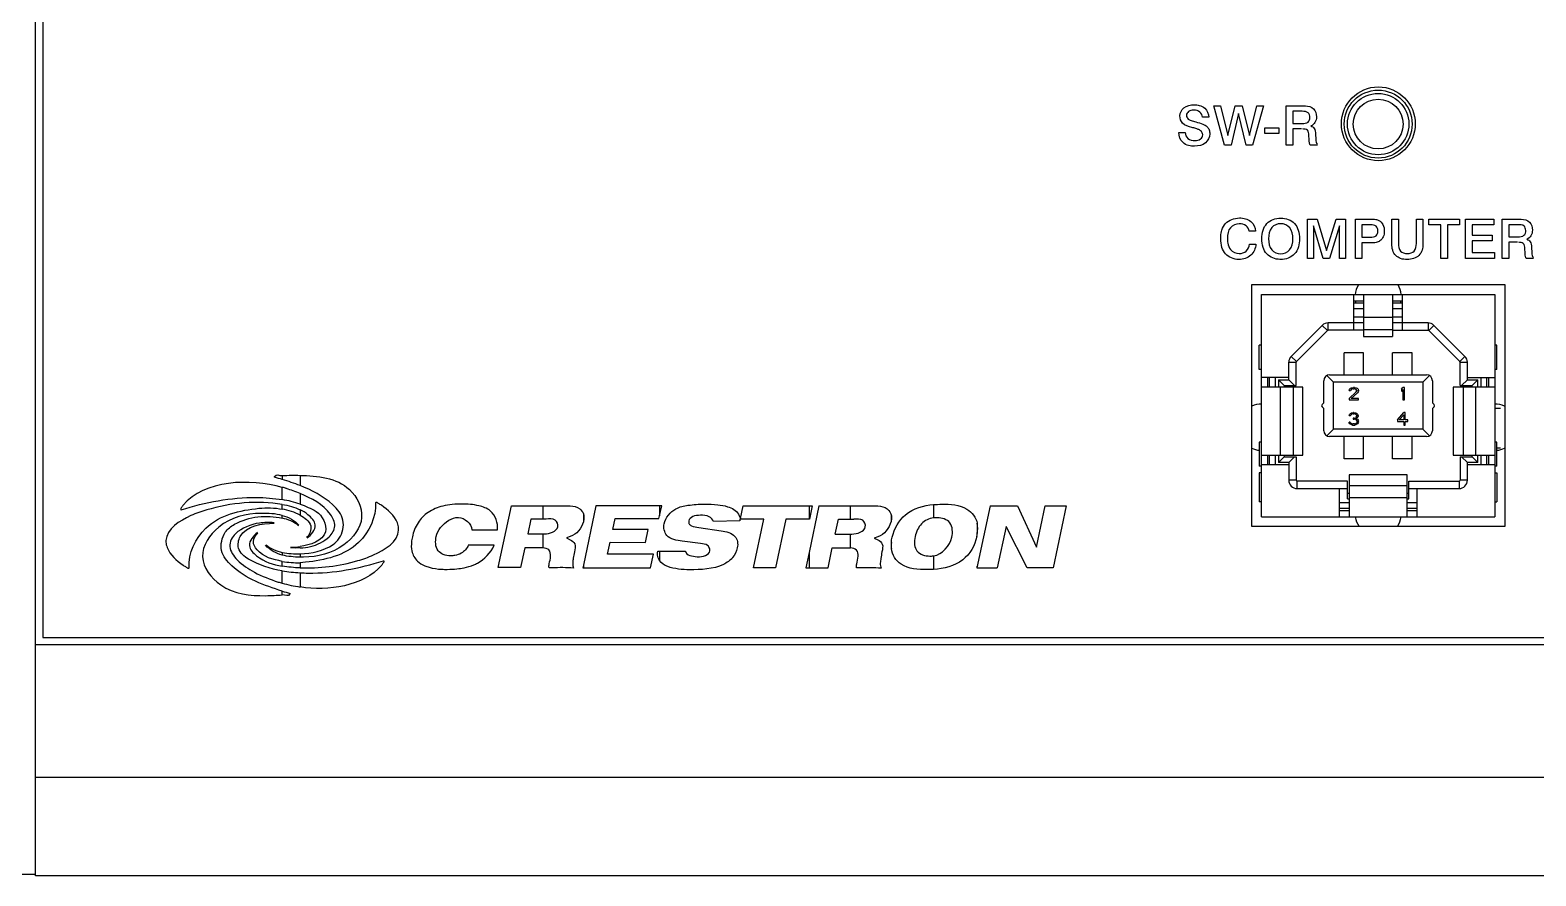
# Model space of a CAD drawing. Header units: inches. Extents: x 29 to 2254, y 8 to 2046.
# Drawn here: x 31.353 to 34.196, y 40.919 to 42.516 of the extents above; entities that cross this region are included whole.
import ezdxf

# ---------------------------------------------------------------- set-up
doc = ezdxf.new("R2010")
doc.units = ezdxf.units.IN
doc.header["$MEASUREMENT"] = 0
doc.layers.add('AV3', color=7, linetype='Continuous')

msp = doc.modelspace()

# ---------------------------------------------------------------- linework, layer by layer
at = {"layer": 'AV3', "linetype": 'Continuous'}
for p, q in [((31.3632, 40.9189), (31.3632, 44.1444)), ((31.3771, 43.6934), (31.3771, 41.3689)), ((33.6086, 42.2985), (33.5884, 42.3728)), ((33.5884, 42.3728), (33.6009, 42.3728)), ((33.6009, 42.3728), (33.6149, 42.3164)), ((33.6149, 42.3164), (33.6285, 42.3728)), ((33.6285, 42.3728), (33.6416, 42.3728)), ((33.6416, 42.3728), (33.6554, 42.3166)), ((33.6554, 42.3166), (33.6696, 42.3727)), ((33.6819, 42.3727), (33.6615, 42.2984)), ((33.6696, 42.3727), (33.6819, 42.3727)), ((33.7251, 42.2984), (33.7251, 42.3727)), ((33.7251, 42.3727), (33.7571, 42.3727)), ((33.7571, 42.3727), (33.761, 42.3725)), ((33.5785, 42.3511), (33.5667, 42.351)), ((33.635, 42.3579), (33.6207, 42.2985)), ((33.6495, 42.2984), (33.635, 42.3579)), ((33.7372, 42.3623), (33.7372, 42.3394)), ((33.7552, 42.3623), (33.7372, 42.3623)), ((33.7372, 42.3394), (33.7549, 42.3394)), ((33.5219, 42.3224), (33.5339, 42.3224)), ((33.6848, 42.3205), (33.6848, 42.3312)), ((33.6848, 42.3312), (33.7112, 42.3312)), ((33.7112, 42.3205), (33.6848, 42.3205)), ((33.7112, 42.3312), (33.7112, 42.3205)), ((33.7373, 42.329), (33.7373, 42.2984)), ((33.7537, 42.329), (33.7373, 42.329)), ((33.7682, 42.3082), (33.7678, 42.3171)), ((33.7802, 42.3198), (33.7808, 42.3091)), ((33.6207, 42.2985), (33.6086, 42.2985)), ((33.6615, 42.2984), (33.6495, 42.2984)), ((33.7373, 42.2984), (33.7251, 42.2984)), ((33.7839, 42.2984), (33.7701, 42.2984)), ((33.6672, 42.1358), (33.655, 42.1358)), ((33.7652, 42.0847), (33.7652, 42.159)), ((33.7652, 42.159), (33.7832, 42.159)), ((33.7767, 42.146), (33.7766, 42.0847)), ((33.7948, 42.0846), (33.7767, 42.146)), ((33.7832, 42.159), (33.801, 42.0995)), ((33.801, 42.0995), (33.8191, 42.1589)), ((33.8253, 42.146), (33.8069, 42.0846)), ((33.8191, 42.1589), (33.8371, 42.1589)), ((33.8253, 42.0846), (33.8253, 42.146)), ((33.8371, 42.1589), (33.8371, 42.0846)), ((33.8554, 42.0846), (33.8554, 42.1589)), ((33.8554, 42.1589), (33.8837, 42.1589)), ((33.8678, 42.1482), (33.8678, 42.1247)), ((33.8845, 42.1482), (33.8678, 42.1482)), ((33.9243, 42.112), (33.9243, 42.1589)), ((33.9243, 42.1589), (33.9367, 42.1589)), ((33.9367, 42.1589), (33.9367, 42.1127)), ((33.9707, 42.1127), (33.9707, 42.1589)), ((33.9707, 42.1589), (33.9831, 42.1589)), ((33.9831, 42.1589), (33.9831, 42.1119)), ((33.994, 42.148), (33.994, 42.1589)), ((33.994, 42.1589), (34.0521, 42.1588)), ((34.017, 42.148), (33.994, 42.148)), ((34.0169, 42.0845), (34.017, 42.148)), ((34.0293, 42.1479), (34.0292, 42.0845)), ((34.0521, 42.1479), (34.0293, 42.1479)), ((34.0521, 42.1588), (34.0521, 42.1479)), ((34.0636, 42.0845), (34.0636, 42.1588)), ((34.0636, 42.1588), (34.1169, 42.1588)), ((34.0757, 42.1479), (34.0757, 42.1285)), ((34.1169, 42.1479), (34.0757, 42.1479)), ((34.1169, 42.1588), (34.1169, 42.1479)), ((34.1328, 42.0845), (34.1328, 42.1588)), ((34.1328, 42.1588), (34.1648, 42.1588)), ((34.145, 42.1483), (34.145, 42.1255)), ((34.163, 42.1483), (34.145, 42.1483)), ((34.1648, 42.1588), (34.1687, 42.1586)), ((33.6554, 42.1113), (33.6675, 42.1113)), ((33.8678, 42.1247), (33.8838, 42.1247)), ((33.8678, 42.1139), (33.8678, 42.0846)), ((33.8846, 42.1139), (33.8678, 42.1139)), ((34.0757, 42.1285), (34.1137, 42.1285)), ((34.0757, 42.1181), (34.0757, 42.0957)), ((34.1137, 42.1181), (34.0757, 42.1181)), ((34.1137, 42.1285), (34.1137, 42.1181)), ((34.145, 42.1255), (34.1627, 42.1255)), ((34.1451, 42.1151), (34.145, 42.0845)), ((34.1614, 42.115), (34.1451, 42.1151)), ((33.7766, 42.0847), (33.7652, 42.0847)), ((33.8069, 42.0846), (33.7948, 42.0846)), ((33.8371, 42.0846), (33.8253, 42.0846)), ((33.8678, 42.0846), (33.8554, 42.0846)), ((34.0292, 42.0845), (34.0169, 42.0845)), ((34.1182, 42.0845), (34.0636, 42.0845)), ((34.0757, 42.0957), (34.1182, 42.0956)), ((34.1182, 42.0956), (34.1182, 42.0845)), ((34.145, 42.0845), (34.1328, 42.0845)), ((34.176, 42.0943), (34.1756, 42.1031)), ((34.1916, 42.0845), (34.1778, 42.0845)), ((34.1879, 42.1059), (34.1886, 42.0952)), ((33.6599, 41.5787), (33.6599, 42.0353)), ((33.6599, 42.0353), (34.1374, 42.0353)), ((34.1374, 42.0353), (34.1374, 41.5787)), ((33.6783, 41.5969), (33.6783, 42.0162)), ((33.6783, 42.0162), (34.1185, 42.0162)), ((33.8526, 41.9489), (33.8526, 42.0162)), ((33.8526, 42.0046), (33.8709, 42.0046)), ((33.8526, 42.0009), (33.8709, 42.0009)), ((33.8709, 42.0162), (33.8709, 41.9502)), ((33.9258, 42.0162), (33.9258, 41.9369)), ((33.9258, 42.0046), (33.9442, 42.0046)), ((33.9258, 42.0009), (33.9442, 42.0009)), ((33.9442, 41.9489), (33.9442, 42.0162)), ((34.1185, 42.0162), (34.1185, 41.5969)), ((33.8526, 41.9899), (33.8709, 41.9899)), ((33.8709, 41.9738), (33.8526, 41.9738)), ((33.8709, 41.9735), (33.9258, 41.9735)), ((33.9258, 41.9899), (33.9442, 41.9899)), ((33.9442, 41.9738), (33.9258, 41.9738)), ((33.7344, 41.8997), (33.793, 41.9582)), ((33.7443, 41.8898), (33.8028, 41.9484)), ((33.793, 41.9582), (33.8028, 41.9484)), ((33.8042, 41.9489), (33.8042, 41.9629)), ((33.8709, 41.9629), (33.8042, 41.9629)), ((33.8709, 41.9489), (33.8042, 41.9489)), ((33.8709, 41.9502), (33.9258, 41.9502)), ((33.8709, 41.9492), (33.8709, 41.9369)), ((33.8709, 41.9369), (33.9258, 41.9369)), ((33.9926, 41.9629), (33.9258, 41.9629)), ((33.9258, 41.9489), (33.9926, 41.9489)), ((33.9926, 41.9629), (33.9926, 41.9489)), ((33.9939, 41.9484), (34.0038, 41.9582)), ((33.9939, 41.9484), (34.0525, 41.8898)), ((34.0038, 41.9582), (34.0623, 41.8997)), ((33.674, 41.8752), (33.674, 41.9209)), ((33.6783, 41.9209), (33.674, 41.9209)), ((34.1228, 41.9209), (34.1185, 41.9209)), ((34.1228, 41.8752), (34.1228, 41.9209)), ((33.7298, 41.8554), (33.7298, 41.8885)), ((33.7298, 41.8885), (33.7437, 41.8885)), ((33.7443, 41.8898), (33.7344, 41.8997)), ((33.7437, 41.8444), (33.7437, 41.8885)), ((33.8343, 41.8647), (33.8343, 41.9066)), ((33.8709, 41.9066), (33.8343, 41.9066)), ((33.8709, 41.8647), (33.8709, 41.9066)), ((33.9258, 41.8647), (33.9258, 41.9066)), ((33.9625, 41.9066), (33.9258, 41.9066)), ((33.9625, 41.8647), (33.9625, 41.9066)), ((34.0623, 41.8997), (34.0525, 41.8898)), ((34.0531, 41.8444), (34.0531, 41.8885)), ((34.0531, 41.8885), (34.067, 41.8885)), ((34.067, 41.8554), (34.067, 41.8885)), ((33.6783, 41.8752), (33.674, 41.8752)), ((33.7298, 41.8596), (33.6783, 41.8596)), ((33.6899, 41.8413), (33.6899, 41.8596)), ((33.6934, 41.8413), (33.6934, 41.8596)), ((33.7044, 41.8413), (33.7044, 41.8596)), ((33.7101, 41.8554), (33.7101, 41.8413)), ((33.721, 41.8444), (33.7101, 41.8554)), ((33.7101, 41.8554), (33.7298, 41.8554)), ((33.7408, 41.8444), (33.7298, 41.8554)), ((33.7959, 41.812), (33.7959, 41.8538)), ((33.8016, 41.8634), (33.8142, 41.8508)), ((33.8069, 41.8647), (33.9899, 41.8647)), ((33.8142, 41.7622), (33.8142, 41.8508)), ((33.9826, 41.8508), (33.8142, 41.8508)), ((33.9826, 41.8508), (33.9952, 41.8634)), ((33.9826, 41.8508), (33.9826, 41.7622)), ((34.0009, 41.8538), (34.0009, 41.812)), ((34.056, 41.8444), (34.067, 41.8554)), ((34.067, 41.8596), (34.1185, 41.8596)), ((34.067, 41.8554), (34.0867, 41.8554)), ((34.0758, 41.8444), (34.0867, 41.8554)), ((34.0867, 41.8413), (34.0867, 41.8554)), ((34.0924, 41.8596), (34.0924, 41.8413)), ((34.1034, 41.8413), (34.1034, 41.8596)), ((34.1069, 41.8596), (34.1069, 41.8413)), ((34.1228, 41.8752), (34.1185, 41.8752)), ((33.7565, 41.8413), (33.6783, 41.8413)), ((33.7143, 41.7132), (33.7143, 41.8413)), ((33.721, 41.8444), (33.721, 41.8413)), ((33.721, 41.8444), (33.7437, 41.8444)), ((33.7377, 41.8413), (33.7377, 41.7132)), ((33.7565, 41.7132), (33.7565, 41.8413)), ((33.8435, 41.82), (33.8571, 41.8325)), ((33.844, 41.8355), (33.8445, 41.8375)), ((33.844, 41.8355), (33.8464, 41.8355)), ((33.8445, 41.8375), (33.8464, 41.8395)), ((33.8464, 41.8395), (33.8484, 41.8405)), ((33.8474, 41.837), (33.8464, 41.8355)), ((33.8489, 41.838), (33.8474, 41.837)), ((33.8596, 41.831), (33.8474, 41.82)), ((33.8484, 41.8405), (33.8518, 41.841)), ((33.8513, 41.8385), (33.8489, 41.838)), ((33.8513, 41.8385), (33.8532, 41.8385)), ((33.8537, 41.841), (33.8518, 41.841)), ((33.8557, 41.838), (33.8532, 41.8385)), ((33.8537, 41.841), (33.8567, 41.8405)), ((33.8571, 41.837), (33.8557, 41.838)), ((33.8567, 41.8405), (33.8586, 41.8395)), ((33.8581, 41.8355), (33.8571, 41.837)), ((33.8571, 41.8325), (33.8581, 41.8345)), ((33.8581, 41.8355), (33.8581, 41.8345)), ((33.8586, 41.8395), (33.8606, 41.8375)), ((33.8606, 41.8325), (33.8596, 41.831)), ((33.8606, 41.8375), (33.8611, 41.8355)), ((33.8611, 41.8345), (33.8606, 41.8325)), ((33.8611, 41.8345), (33.8611, 41.8355)), ((33.9423, 41.8375), (33.9452, 41.841)), ((33.9423, 41.8375), (33.9423, 41.8335)), ((33.9452, 41.837), (33.9423, 41.8335)), ((33.9482, 41.841), (33.9452, 41.841)), ((33.9452, 41.837), (33.9452, 41.8175)), ((33.9482, 41.8175), (33.9482, 41.841)), ((34.0402, 41.8413), (34.0402, 41.7132)), ((34.1185, 41.8413), (34.0402, 41.8413)), ((34.0531, 41.8444), (34.0758, 41.8444)), ((34.0591, 41.8413), (34.0591, 41.7132)), ((34.0758, 41.8413), (34.0758, 41.8444)), ((34.0825, 41.8413), (34.0825, 41.7132)), ((33.7925, 41.8086), (33.7959, 41.812)), ((33.7959, 41.8011), (33.7925, 41.8045)), ((33.7959, 41.7593), (33.7959, 41.8011)), ((33.8435, 41.82), (33.8435, 41.8175)), ((33.8435, 41.8175), (33.8611, 41.8175)), ((33.8611, 41.82), (33.8474, 41.82)), ((33.8611, 41.8175), (33.8611, 41.82)), ((33.9452, 41.8175), (33.9482, 41.8175)), ((34.0009, 41.812), (34.0042, 41.8086)), ((34.0042, 41.8045), (34.0009, 41.8011)), ((34.0009, 41.8011), (34.0009, 41.7593)), ((34.1185, 41.8018), (34.1294, 41.8018)), ((33.844, 41.7739), (33.8435, 41.7754)), ((33.8459, 41.7754), (33.8435, 41.7754)), ((33.844, 41.7879), (33.8445, 41.7899)), ((33.844, 41.7879), (33.8464, 41.7879)), ((33.8449, 41.7724), (33.844, 41.7739)), ((33.8445, 41.7899), (33.8464, 41.7919)), ((33.8464, 41.7714), (33.8449, 41.7724)), ((33.8459, 41.7754), (33.8464, 41.7744)), ((33.8464, 41.7919), (33.8484, 41.7929)), ((33.8474, 41.7894), (33.8464, 41.7879)), ((33.8464, 41.7744), (33.8474, 41.7734)), ((33.8484, 41.7704), (33.8464, 41.7714)), ((33.8489, 41.7904), (33.8474, 41.7894)), ((33.8474, 41.7734), (33.8484, 41.7729)), ((33.8484, 41.7929), (33.8518, 41.7934)), ((33.8484, 41.7729), (33.8508, 41.7724)), ((33.8503, 41.7699), (33.8484, 41.7704)), ((33.8513, 41.7909), (33.8489, 41.7904)), ((33.8503, 41.7699), (33.8542, 41.7699)), ((33.8537, 41.7724), (33.8508, 41.7724)), ((33.8513, 41.7909), (33.8532, 41.7909)), ((33.8513, 41.7829), (33.8513, 41.7809)), ((33.8532, 41.7829), (33.8513, 41.7829)), ((33.8513, 41.7809), (33.8532, 41.7809)), ((33.8528, 41.7934), (33.8518, 41.7934)), ((33.8528, 41.7934), (33.8562, 41.7929)), ((33.8557, 41.7904), (33.8532, 41.7909)), ((33.8532, 41.7829), (33.8562, 41.7839)), ((33.8562, 41.7804), (33.8532, 41.7809)), ((33.8537, 41.7724), (33.8562, 41.7729)), ((33.8562, 41.7704), (33.8542, 41.7699)), ((33.8571, 41.7894), (33.8557, 41.7904)), ((33.8562, 41.7929), (33.8581, 41.7919)), ((33.8562, 41.7839), (33.8571, 41.7849)), ((33.8576, 41.7794), (33.8562, 41.7804)), ((33.8562, 41.7729), (33.8571, 41.7734)), ((33.8581, 41.7714), (33.8562, 41.7704)), ((33.8581, 41.7879), (33.8571, 41.7894)), ((33.8571, 41.7849), (33.8581, 41.7869)), ((33.8591, 41.7834), (33.8571, 41.7819)), ((33.8571, 41.7819), (33.8596, 41.7809)), ((33.8571, 41.7734), (33.8581, 41.7744)), ((33.8586, 41.7774), (33.8576, 41.7794)), ((33.8581, 41.7919), (33.8601, 41.7899)), ((33.8581, 41.7879), (33.8581, 41.7869)), ((33.8581, 41.7744), (33.8586, 41.7754)), ((33.8596, 41.7724), (33.8581, 41.7714)), ((33.8586, 41.7774), (33.8586, 41.7754)), ((33.8601, 41.7849), (33.8591, 41.7834)), ((33.8596, 41.7809), (33.8606, 41.7794)), ((33.8606, 41.7739), (33.8596, 41.7724)), ((33.8601, 41.7899), (33.8606, 41.7879)), ((33.8606, 41.7869), (33.8601, 41.7849)), ((33.8606, 41.7869), (33.8606, 41.7879)), ((33.8606, 41.7794), (33.8611, 41.7774)), ((33.8611, 41.7754), (33.8606, 41.7739)), ((33.8611, 41.7754), (33.8611, 41.7774)), ((33.935, 41.7799), (33.9467, 41.7934)), ((33.935, 41.7799), (33.935, 41.7769)), ((33.935, 41.7769), (33.9467, 41.7769)), ((33.9467, 41.7894), (33.9384, 41.7799)), ((33.9467, 41.7799), (33.9384, 41.7799)), ((33.9496, 41.7934), (33.9467, 41.7934)), ((33.9467, 41.7894), (33.9467, 41.7799)), ((33.9467, 41.7769), (33.9467, 41.7699)), ((33.9467, 41.7699), (33.9496, 41.7699)), ((33.9496, 41.7799), (33.9496, 41.7934)), ((33.9545, 41.7799), (33.9496, 41.7799)), ((33.9496, 41.7699), (33.9496, 41.7769)), ((33.9496, 41.7769), (33.9545, 41.7769)), ((33.9545, 41.7769), (33.9545, 41.7799)), ((33.674, 41.7379), (33.674, 41.6921)), ((33.6783, 41.7379), (33.674, 41.7379)), ((33.8142, 41.7622), (33.8016, 41.7497)), ((33.9899, 41.7483), (33.8069, 41.7483)), ((33.9826, 41.7622), (33.8142, 41.7622)), ((33.8343, 41.7064), (33.8343, 41.7483)), ((33.8709, 41.7064), (33.8709, 41.7483)), ((33.9258, 41.7064), (33.9258, 41.7483)), ((33.9625, 41.7064), (33.9625, 41.7483)), ((33.9952, 41.7497), (33.9826, 41.7622)), ((34.1228, 41.7379), (34.1185, 41.7379)), ((34.1228, 41.6921), (34.1228, 41.7379)), ((33.6783, 41.7132), (33.7565, 41.7132)), ((33.6899, 41.6949), (33.6899, 41.7132)), ((33.6934, 41.6949), (33.6934, 41.7132)), ((33.7044, 41.6949), (33.7044, 41.7132)), ((33.7101, 41.7132), (33.7101, 41.6991)), ((33.7101, 41.6991), (33.721, 41.7101)), ((33.721, 41.7132), (33.721, 41.7101)), ((33.721, 41.7101), (33.7437, 41.7101)), ((33.7408, 41.7101), (33.7298, 41.6991)), ((33.7437, 41.7101), (33.7437, 41.666)), ((34.0402, 41.7132), (34.1185, 41.7132)), ((34.0531, 41.7101), (34.0531, 41.666)), ((34.0531, 41.7101), (34.0758, 41.7101)), ((34.067, 41.6991), (34.056, 41.7101)), ((34.0758, 41.7101), (34.0758, 41.7132)), ((34.0758, 41.7101), (34.0867, 41.6991)), ((34.0867, 41.6991), (34.0867, 41.7132)), ((34.0924, 41.7132), (34.0924, 41.6949)), ((34.1034, 41.6949), (34.1034, 41.7132)), ((34.1069, 41.7132), (34.1069, 41.6949)), ((34.1228, 41.7271), (34.1294, 41.7271)), ((33.6783, 41.6921), (33.674, 41.6921)), ((33.7298, 41.6949), (33.6783, 41.6949)), ((33.7298, 41.6991), (33.7101, 41.6991)), ((33.7298, 41.6991), (33.7298, 41.666)), ((33.8709, 41.7064), (33.8343, 41.7064)), ((33.9625, 41.7064), (33.9258, 41.7064)), ((34.067, 41.666), (34.067, 41.6991)), ((34.0867, 41.6991), (34.067, 41.6991)), ((34.1185, 41.6949), (34.067, 41.6949)), ((34.1228, 41.6921), (34.1185, 41.6921)), ((31.8293, 41.6292), (31.8294, 41.6524)), ((31.8294, 41.6746), (31.8294, 41.6672)), ((31.863, 41.675), (31.863, 41.6557)), ((33.674, 41.6795), (33.674, 41.625)), ((33.6783, 41.6795), (33.674, 41.6795)), ((33.7437, 41.666), (33.7298, 41.666)), ((33.7456, 41.6502), (33.7456, 41.6641)), ((33.8404, 41.6641), (33.7456, 41.6641)), ((33.8404, 41.6305), (33.8404, 41.6641)), ((33.8435, 41.6762), (33.8435, 41.5969)), ((33.9533, 41.6762), (33.8435, 41.6762)), ((33.8435, 41.6561), (33.9533, 41.6561)), ((33.9533, 41.5969), (33.9533, 41.6762)), ((33.9564, 41.6305), (33.9564, 41.6641)), ((33.9564, 41.6641), (34.0512, 41.6641)), ((34.0512, 41.6641), (34.0512, 41.6502)), ((34.067, 41.666), (34.0531, 41.666)), ((34.1185, 41.6795), (34.1228, 41.6795)), ((34.1228, 41.6795), (34.1228, 41.625)), ((31.863, 41.6407), (31.863, 41.6207)), ((33.6783, 41.625), (33.674, 41.625)), ((33.7456, 41.6502), (33.8404, 41.6502)), ((33.8252, 41.5969), (33.8252, 41.6502)), ((33.8404, 41.6414), (33.8435, 41.6414)), ((33.8404, 41.6305), (33.8435, 41.6305)), ((33.9533, 41.6327), (33.8435, 41.6327)), ((33.9533, 41.6414), (33.9564, 41.6414)), ((33.9533, 41.6305), (33.9564, 41.6305)), ((33.9564, 41.6502), (34.0512, 41.6502)), ((33.9716, 41.6502), (33.9716, 41.5969)), ((34.1185, 41.625), (34.1228, 41.625)), ((31.8293, 41.6112), (31.8293, 41.6202)), ((31.8293, 41.5942), (31.8293, 41.5994)), ((31.863, 41.6102), (31.863, 41.5997)), ((32.2371, 41.5008), (32.262, 41.6176)), ((32.262, 41.6176), (32.3532, 41.6176)), ((32.3214, 41.6176), (32.3213, 41.5926)), ((32.4216, 41.6176), (32.3978, 41.5057)), ((32.3978, 41.6027), (32.3978, 41.5871)), ((32.5457, 41.6175), (32.4216, 41.6176)), ((32.5405, 41.5935), (32.5416, 41.5986)), ((32.5416, 41.6175), (32.5416, 41.5986)), ((32.5416, 41.5986), (32.5457, 41.6175)), ((32.6906, 41.6016), (32.6945, 41.5939)), ((32.6945, 41.5939), (32.6995, 41.6174)), ((32.6995, 41.6174), (32.8301, 41.6174)), ((32.8427, 41.6174), (32.8239, 41.5293)), ((32.824, 41.6174), (32.824, 41.5924)), ((32.8301, 41.6174), (32.8248, 41.5924)), ((32.8427, 41.6174), (32.9339, 41.6173)), ((32.902, 41.5924), (32.9021, 41.6174)), ((32.9793, 41.5988), (32.9793, 41.5914)), ((33.059, 41.6199), (33.0589, 41.5947)), ((33.1657, 41.6172), (33.1408, 41.5004)), ((33.1657, 41.6172), (33.2176, 41.6172)), ((33.2176, 41.6172), (33.2531, 41.5396)), ((33.2531, 41.5396), (33.2697, 41.6172)), ((33.2697, 41.6172), (33.3095, 41.6172)), ((33.3095, 41.6172), (33.2846, 41.5003)), ((33.6783, 41.5969), (34.1185, 41.5969)), ((33.8435, 41.6231), (33.8252, 41.6231)), ((33.8435, 41.6122), (33.8252, 41.6122)), ((33.8252, 41.6085), (33.8435, 41.6085)), ((33.9716, 41.6231), (33.9533, 41.6231)), ((33.9716, 41.6122), (33.9533, 41.6122)), ((33.9533, 41.6085), (33.9716, 41.6085)), ((32.0489, 41.5718), (32.0489, 41.575)), ((32.187, 41.5722), (32.2356, 41.5722)), ((32.2987, 41.5926), (32.2927, 41.5644)), ((32.3278, 41.5926), (32.2987, 41.5926)), ((32.4534, 41.5727), (32.4579, 41.5936)), ((32.5204, 41.5727), (32.4534, 41.5727)), ((32.4579, 41.5936), (32.5405, 41.5935)), ((32.5153, 41.5485), (32.5204, 41.5727)), ((32.6158, 41.5766), (32.658, 41.5704)), ((32.693, 41.5895), (32.6433, 41.5879)), ((32.6931, 41.5925), (32.693, 41.5895)), ((32.7387, 41.5924), (32.6931, 41.5925)), ((32.7191, 41.5006), (32.7387, 41.5924)), ((32.7801, 41.5924), (32.7605, 41.5005)), ((32.8248, 41.5924), (32.7801, 41.5924)), ((32.8734, 41.5642), (32.8794, 41.5924)), ((32.8794, 41.5924), (32.9085, 41.5924)), ((33.1416, 41.5847), (33.1416, 41.5653)), ((33.1961, 41.5786), (33.1794, 41.5003)), ((33.2355, 41.5003), (33.1961, 41.5786)), ((34.1374, 41.5787), (33.6599, 41.5787)), ((31.6097, 41.5519), (31.6097, 41.5491)), ((32.2292, 41.543), (32.1806, 41.543)), ((32.2871, 41.5383), (32.2792, 41.5008)), ((32.3181, 41.5382), (32.2871, 41.5383)), ((32.2927, 41.5644), (32.3243, 41.5644)), ((32.3213, 41.5382), (32.3181, 41.5382)), ((32.3213, 41.5644), (32.3213, 41.5382)), ((32.3731, 41.5593), (32.3659, 41.5568)), ((32.3659, 41.5568), (32.3729, 41.5536)), ((32.4435, 41.5262), (32.4483, 41.5486)), ((32.4483, 41.5486), (32.5153, 41.5485)), ((32.6191, 41.5463), (32.5844, 41.5507)), ((32.8599, 41.5005), (32.8678, 41.538)), ((32.8678, 41.538), (32.8988, 41.538)), ((32.8734, 41.5642), (32.905, 41.5642)), ((32.8988, 41.538), (32.902, 41.5379)), ((32.902, 41.5379), (32.902, 41.5642)), ((32.9538, 41.5591), (32.9466, 41.5565)), ((32.9466, 41.5565), (32.9536, 41.5533)), ((32.9793, 41.5367), (32.9793, 41.548)), ((31.8293, 41.5296), (31.8293, 41.5245)), ((31.8293, 41.5036), (31.8293, 41.5127)), ((31.8629, 41.527), (31.8629, 41.5206)), ((31.8734, 41.5109), (31.8629, 41.5102)), ((31.8629, 41.5102), (31.8629, 41.5004)), ((32.5303, 41.5261), (32.4435, 41.5262)), ((32.5248, 41.5006), (32.5303, 41.5261)), ((32.538, 41.5244), (32.5376, 41.528)), ((32.5378, 41.5288), (32.5381, 41.5319)), ((32.5381, 41.5319), (32.5904, 41.5319)), ((32.5416, 41.5319), (32.5416, 41.5146)), ((32.8239, 41.5293), (32.8178, 41.5005)), ((32.8239, 41.5293), (32.8239, 41.5005)), ((33.0589, 41.5231), (33.0589, 41.4975)), ((31.8293, 41.4715), (31.8293, 41.4947)), ((31.8629, 41.4911), (31.8629, 41.4643)), ((32.2792, 41.5008), (32.2371, 41.5008)), ((32.3978, 41.5057), (32.3967, 41.5007)), ((32.3967, 41.5007), (32.5248, 41.5006)), ((32.3978, 41.5057), (32.3978, 41.5007)), ((32.7605, 41.5005), (32.7191, 41.5006)), ((32.8178, 41.5005), (32.8599, 41.5005)), ((33.1408, 41.5004), (33.1794, 41.5003)), ((33.1415, 41.5004), (33.1415, 41.5039)), ((33.2846, 41.5003), (33.2355, 41.5003)), ((31.8293, 41.4492), (31.8293, 41.4566)), ((31.3771, 41.3689), (47.4163, 41.3689)), ((47.4303, 41.355), (31.3632, 41.355)), ((47.4303, 41.1048), (31.3632, 41.1048)), ((30.6798, 40.9219), (31.3632, 40.9219)), ((47.4303, 40.9189), (31.3632, 40.9189))]:
    msp.add_line(p, q, dxfattribs=at)
for centre, radius in [((33.8988, 42.3387), 0.0697), ((33.8985, 42.3382), 0.0641), ((33.8985, 42.3382), 0.0579), ((33.8985, 42.3382), 0.0469)]:
    msp.add_circle(centre, radius, dxfattribs=at)
for centre, radius, start, end in [((33.8986, 42.0123), 0.0437, 148.9855, 175.0444), ((33.8986, 42.0123), 0.0437, 5.5357, 31.0145), ((33.8986, 42.0123), 0.0437, 190.2243, 195.1485), ((33.8986, 42.0123), 0.0437, 344.8515, 350.2595), ((33.8042, 41.9471), 0.0158, 89.9938, 135.0062), ((33.8042, 41.9471), 0.00187, 90, 135), ((33.9926, 41.9471), 0.0158, 44.9938, 90.0062), ((33.9926, 41.9471), 0.00187, 45, 90), ((33.7456, 41.8885), 0.0158, 134.9938, 180.0062), ((33.7456, 41.8885), 0.00187, 135, 180), ((34.0512, 41.8885), 0.00187, 0, 45), ((34.0512, 41.8885), 0.0158, 359.9938, 45.0062), ((33.8069, 41.8538), 0.011, 90, 180), ((33.9899, 41.8538), 0.011, 0, 90), ((33.6782, 41.7659), 0.0437, 89.8943, 114.6941), ((33.7946, 41.8065), 0.00293, 135, 225), ((34.0022, 41.8065), 0.00293, 315, 45), ((34.1189, 41.7659), 0.0437, 65.0596, 90.567), ((33.8069, 41.7593), 0.011, 180, 270), ((33.9899, 41.7593), 0.011, 270, 0), ((33.6782, 41.7659), 0.0437, 245.3059, 264.463), ((34.1189, 41.7659), 0.0437, 275.0735, 294.9404), ((31.6346, 41.0297), 0.6666, 73.0135, 74.3303), ((31.7583, 41.396), 0.2661, 72.8008, 74.5016), ((33.7456, 41.666), 0.0158, 179.9979, 270.0021), ((33.7456, 41.666), 0.00187, 180, 270), ((34.0512, 41.666), 0.0158, 269.9979, 0.0021), ((34.0512, 41.666), 0.00187, 270, 0), ((31.7584, 41.3934), 0.2684, 67.0795, 72.9951), ((33.8986, 41.6032), 0.0437, 188.3859, 214.1084), ((33.8986, 41.6032), 0.0437, 325.8916, 351.6141), ((33.0543, 41.5781), 0.0882, 347.7636, 351.6174), ((31.8999, 41.7283), 0.2664, 252.9141, 254.615), ((31.907, 41.7517), 0.2908, 254.4954, 261.274), ((32.0246, 42.0936), 0.6663, 252.9549, 254.2717)]:
    msp.add_arc(centre, radius, start, end, dxfattribs=at)
for points, knots in [([(33.5469, 42.3316), (33.5406, 42.3333), (33.5285, 42.3367), (33.5217, 42.3547), (33.5311, 42.3722), (33.5474, 42.3755), (33.5579, 42.3743), (33.5608, 42.3736)], [0, 0, 0, 0, 0.241361, 0.423765, 0.632936, 0.891599, 1, 1, 1, 1]), ([(33.5667, 42.351), (33.5665, 42.3547), (33.5627, 42.3628), (33.5509, 42.3653), (33.5404, 42.3634), (33.5365, 42.3572), (33.5365, 42.3543), (33.5365, 42.354)], [0, 0, 0, 0, 0.260669, 0.550749, 0.794947, 0.98473, 1, 1, 1, 1]), ([(33.5608, 42.3736), (33.5647, 42.3726), (33.574, 42.3683), (33.5784, 42.3573), (33.5785, 42.3511)], [0, 0, 0, 0, 0.383898, 1, 1, 1, 1]), ([(33.761, 42.3725), (33.7665, 42.3725), (33.7785, 42.3692), (33.7831, 42.3535), (33.7805, 42.3408), (33.7745, 42.3359), (33.7713, 42.3347)], [0, 0, 0, 0, 0.304048, 0.603729, 0.810846, 1, 1, 1, 1]), ([(33.5365, 42.354), (33.5367, 42.3517), (33.5392, 42.3474), (33.5462, 42.3445), (33.5556, 42.3418), (33.5661, 42.339), (33.5755, 42.3344), (33.5799, 42.3274), (33.5815, 42.3162), (33.5738, 42.2994), (33.5557, 42.2958), (33.5441, 42.2969), (33.5406, 42.2978)], [0, 0, 0, 0, 0.06337, 0.116207, 0.200037, 0.327433, 0.40937, 0.471341, 0.541392, 0.708113, 0.904417, 1, 1, 1, 1]), ([(33.7549, 42.3394), (33.7588, 42.3394), (33.767, 42.34), (33.7705, 42.3509), (33.7671, 42.3617), (33.759, 42.3623), (33.7552, 42.3623)], [0, 0, 0, 0, 0.277138, 0.505409, 0.728476, 1, 1, 1, 1]), ([(33.7713, 42.3347), (33.7739, 42.3338), (33.7797, 42.3301), (33.78, 42.3233), (33.7802, 42.3198)], [0, 0, 0, 0, 0.431691, 1, 1, 1, 1]), ([(33.5406, 42.2978), (33.5367, 42.2988), (33.5267, 42.3036), (33.5222, 42.3154), (33.5219, 42.3224)], [0, 0, 0, 0, 0.362253, 1, 1, 1, 1]), ([(33.5339, 42.3224), (33.5342, 42.3182), (33.5384, 42.309), (33.5517, 42.3063), (33.5631, 42.3084), (33.5673, 42.3151), (33.5672, 42.3181), (33.5672, 42.3183)], [0, 0, 0, 0, 0.268854, 0.569741, 0.804439, 0.989994, 1, 1, 1, 1]), ([(33.5672, 42.3183), (33.5671, 42.3195), (33.5661, 42.3223), (33.5633, 42.3261), (33.5574, 42.3289), (33.5519, 42.3304), (33.548, 42.3314), (33.5469, 42.3316)], [0, 0, 0, 0, 0.142604, 0.328426, 0.53614, 0.870021, 1, 1, 1, 1]), ([(33.7678, 42.3171), (33.7677, 42.3204), (33.7667, 42.3281), (33.7591, 42.329), (33.756, 42.329)], [0, 0, 0, 0, 0.522998, 1, 1, 1, 1]), ([(33.7701, 42.2984), (33.7695, 42.2995), (33.7685, 42.3027), (33.7683, 42.3061), (33.7682, 42.3082)], [0, 0, 0, 0, 0.365814, 1, 1, 1, 1]), ([(33.6014, 42.1268), (33.6017, 42.1307), (33.6032, 42.1392), (33.6118, 42.1557), (33.6346, 42.1635), (33.6595, 42.1575), (33.6666, 42.1426), (33.6672, 42.1358)], [0, 0, 0, 0, 0.119912, 0.266384, 0.553506, 0.787084, 1, 1, 1, 1]), ([(33.655, 42.1358), (33.6544, 42.1397), (33.6497, 42.148), (33.6346, 42.1515), (33.6161, 42.144), (33.6134, 42.1269), (33.614, 42.1164), (33.6145, 42.1136)], [0, 0, 0, 0, 0.164539, 0.348657, 0.595506, 0.886499, 1, 1, 1, 1]), ([(33.7129, 42.0826), (33.7036, 42.083), (33.6895, 42.0885), (33.68, 42.1059), (33.6782, 42.1218), (33.68, 42.1376), (33.6898, 42.1555), (33.7047, 42.1609), (33.7145, 42.1609)], [0, 0, 0, 0, 0.229064, 0.35201, 0.493637, 0.635265, 0.758211, 1, 1, 1, 1]), ([(33.7145, 42.1502), (33.708, 42.1502), (33.694, 42.1439), (33.6901, 42.1218), (33.694, 42.0997), (33.708, 42.0934), (33.7145, 42.0934)], [0, 0, 0, 0, 0.229879, 0.500087, 0.769994, 1, 1, 1, 1]), ([(33.7145, 42.1609), (33.7244, 42.1609), (33.7392, 42.1555), (33.7489, 42.1375), (33.7514, 42.1174), (33.7449, 42.0902), (33.7238, 42.0824), (33.7134, 42.0826), (33.7129, 42.0826)], [0, 0, 0, 0, 0.236808, 0.357496, 0.496048, 0.750712, 0.98752, 1, 1, 1, 1]), ([(33.7145, 42.0934), (33.7209, 42.0934), (33.7349, 42.0997), (33.7389, 42.1217), (33.735, 42.1438), (33.721, 42.1502), (33.7145, 42.1502)], [0, 0, 0, 0, 0.229651, 0.499814, 0.77019, 1, 1, 1, 1]), ([(33.8837, 42.1589), (33.8871, 42.1589), (33.8927, 42.159), (33.9015, 42.156), (33.9089, 42.1484), (33.9108, 42.1366), (33.9089, 42.1254), (33.9028, 42.1177), (33.8941, 42.1139), (33.8881, 42.1139), (33.8846, 42.1139)], [0, 0, 0, 0, 0.129671, 0.209709, 0.349825, 0.50975, 0.647116, 0.774263, 0.866543, 1, 1, 1, 1]), ([(33.8838, 42.1247), (33.8875, 42.1247), (33.8957, 42.1254), (33.8987, 42.1364), (33.8958, 42.147), (33.888, 42.1482), (33.8845, 42.1482)], [0, 0, 0, 0, 0.273209, 0.50753, 0.742228, 1, 1, 1, 1]), ([(34.1627, 42.1255), (34.1665, 42.1255), (34.1748, 42.126), (34.1783, 42.137), (34.1748, 42.1478), (34.1667, 42.1483), (34.163, 42.1483)], [0, 0, 0, 0, 0.277138, 0.505409, 0.728476, 1, 1, 1, 1]), ([(34.1687, 42.1586), (34.1742, 42.1586), (34.1862, 42.1552), (34.1909, 42.1396), (34.1882, 42.1269), (34.1822, 42.122), (34.1791, 42.1207)], [0, 0, 0, 0, 0.304048, 0.603729, 0.810846, 1, 1, 1, 1]), ([(33.6675, 42.1113), (33.6672, 42.1038), (33.66, 42.0876), (33.6344, 42.0796), (33.6115, 42.0883), (33.6024, 42.106), (33.6011, 42.118), (33.6013, 42.1251), (33.6014, 42.1268)], [0, 0, 0, 0, 0.207361, 0.426725, 0.674618, 0.804056, 0.954509, 1, 1, 1, 1]), ([(33.6145, 42.1136), (33.6153, 42.109), (33.619, 42.0992), (33.6347, 42.0916), (33.6508, 42.0969), (33.655, 42.1067), (33.6554, 42.1113)], [0, 0, 0, 0, 0.225011, 0.524725, 0.764701, 1, 1, 1, 1]), ([(33.9831, 42.1119), (33.9831, 42.1042), (33.9785, 42.0869), (33.9568, 42.0815), (33.9414, 42.0834), (33.9272, 42.0914), (33.9243, 42.1042), (33.9243, 42.112)], [0, 0, 0, 0, 0.248244, 0.496487, 0.634604, 0.750246, 1, 1, 1, 1]), ([(33.9367, 42.1127), (33.9367, 42.1077), (33.9384, 42.0967), (33.9536, 42.0925), (33.9689, 42.0967), (33.9707, 42.1077), (33.9707, 42.1127)], [0, 0, 0, 0, 0.260304, 0.49945, 0.739997, 1, 1, 1, 1]), ([(34.1756, 42.1031), (34.1754, 42.1065), (34.1744, 42.1142), (34.1668, 42.115), (34.1638, 42.115)], [0, 0, 0, 0, 0.522998, 1, 1, 1, 1]), ([(34.1791, 42.1207), (34.1816, 42.1199), (34.1874, 42.1162), (34.1878, 42.1094), (34.1879, 42.1059)], [0, 0, 0, 0, 0.431691, 1, 1, 1, 1]), ([(34.1778, 42.0845), (34.1772, 42.0855), (34.1762, 42.0888), (34.1761, 42.0921), (34.176, 42.0943)], [0, 0, 0, 0, 0.365814, 1, 1, 1, 1]), ([(31.8147, 41.6715), (31.8143, 41.6716), (31.817, 41.6791), (31.824, 41.6743), (31.8287, 41.6746)], [0, 0, 0, 0, 0.078984, 1, 1, 1, 1]), ([(31.863, 41.675), (31.8953, 41.6739), (31.9536, 41.6692), (31.9913, 41.5928), (31.944, 41.5328), (31.8938, 41.5202), (31.865, 41.5206), (31.8629, 41.5206)], [0, 0, 0, 0, 0.320751, 0.510822, 0.714359, 0.979004, 1, 1, 1, 1]), ([(31.9369, 41.5563), (31.9433, 41.5661), (31.9494, 41.5923), (31.9168, 41.6308), (31.8852, 41.647), (31.863, 41.6557)], [0, 0, 0, 0, 0.248328, 0.493889, 1, 1, 1, 1]), ([(31.6383, 41.61), (31.684, 41.6245), (31.7487, 41.6368), (31.8132, 41.6319), (31.8293, 41.6292)], [0, 0, 0, 0, 0.745392, 1, 1, 1, 1]), ([(31.9177, 41.559), (31.9234, 41.5642), (31.9326, 41.5797), (31.9135, 41.6174), (31.8843, 41.6316), (31.863, 41.6407)], [0, 0, 0, 0, 0.200444, 0.40084, 1, 1, 1, 1]), ([(32.0054, 41.6234), (32.0067, 41.5963), (31.9764, 41.5298), (31.9088, 41.5147), (31.8734, 41.5109)], [0, 0, 0, 0, 0.432813, 1, 1, 1, 1]), ([(32.0165, 41.6186), (32.0147, 41.6199), (32.011, 41.6212), (32.008, 41.6247), (32.0054, 41.6238), (32.0054, 41.6234)], [0, 0, 0, 0, 0.530896, 0.915783, 1, 1, 1, 1]), ([(31.6866, 41.6097), (31.6765, 41.6068), (31.6471, 41.5967), (31.6108, 41.5741), (31.6097, 41.5519)], [0, 0, 0, 0, 0.321905, 1, 1, 1, 1]), ([(31.6415, 41.6182), (31.6404, 41.6169), (31.6394, 41.6143), (31.6369, 41.6118), (31.638, 41.6099), (31.6383, 41.61)], [0, 0, 0, 0, 0.545407, 0.883093, 1, 1, 1, 1]), ([(31.6532, 41.5004), (31.6519, 41.5276), (31.6822, 41.594), (31.7498, 41.6092), (31.7852, 41.6129)], [0, 0, 0, 0, 0.432783, 1, 1, 1, 1]), ([(31.7894, 41.6033), (31.7613, 41.6032), (31.7104, 41.5909), (31.6639, 41.5212), (31.7163, 41.4532), (31.7686, 41.4476), (31.7984, 41.4479)], [0, 0, 0, 0, 0.281594, 0.494731, 0.708134, 1, 1, 1, 1]), ([(31.7217, 41.5676), (31.7259, 41.5741), (31.7578, 41.5974), (31.7998, 41.6007), (31.8293, 41.5942)], [0, 0, 0, 0, 0.204794, 1, 1, 1, 1]), ([(31.893, 41.607), (31.9052, 41.5998), (31.9258, 41.5577), (31.8812, 41.5431), (31.8629, 41.5406)], [0, 0, 0, 0, 0.43368, 1, 1, 1, 1]), ([(31.876, 41.5567), (31.8839, 41.5625), (31.8992, 41.5806), (31.8792, 41.6004), (31.8682, 41.6077), (31.863, 41.6102)], [0, 0, 0, 0, 0.41501, 0.750686, 1, 1, 1, 1]), ([(31.863, 41.5997), (31.8712, 41.5952), (31.8889, 41.5837), (31.8811, 41.5629), (31.8753, 41.5577)], [0, 0, 0, 0, 0.544642, 1, 1, 1, 1]), ([(32.0489, 41.575), (32.0488, 41.5785), (32.0443, 41.5968), (32.0287, 41.61), (32.0165, 41.6186)], [0, 0, 0, 0, 0.189583, 1, 1, 1, 1]), ([(32.2356, 41.5722), (32.2371, 41.5849), (32.2285, 41.6088), (32.1976, 41.6194), (32.1671, 41.6219), (32.1341, 41.619), (32.1044, 41.6073), (32.0835, 41.5861), (32.0759, 41.5652), (32.0736, 41.5523), (32.0733, 41.5491)], [0, 0, 0, 0, 0.16912, 0.273639, 0.415423, 0.576117, 0.708901, 0.829612, 0.957626, 1, 1, 1, 1]), ([(32.3532, 41.6176), (32.3659, 41.6176), (32.3851, 41.6201), (32.3966, 41.6063), (32.3978, 41.6027)], [0, 0, 0, 0, 0.768374, 1, 1, 1, 1]), ([(32.5504, 41.5837), (32.5529, 41.5954), (32.5678, 41.6131), (32.5978, 41.6196), (32.6244, 41.6212), (32.6497, 41.6201), (32.672, 41.6166), (32.6867, 41.609), (32.6906, 41.6016)], [0, 0, 0, 0, 0.22454, 0.372717, 0.569684, 0.725274, 0.844409, 1, 1, 1, 1]), ([(32.6433, 41.5879), (32.6425, 41.5918), (32.6342, 41.5995), (32.6194, 41.5998), (32.6052, 41.5992), (32.5967, 41.5918), (32.5966, 41.5867), (32.5968, 41.5856)], [0, 0, 0, 0, 0.208945, 0.497417, 0.753445, 0.942603, 1, 1, 1, 1]), ([(32.9339, 41.6173), (32.9466, 41.6173), (32.9674, 41.6204), (32.9786, 41.6038), (32.9793, 41.5988)], [0, 0, 0, 0, 0.718741, 1, 1, 1, 1]), ([(32.9793, 41.548), (32.9796, 41.5514), (32.9826, 41.5711), (33.0033, 41.6081), (33.0403, 41.6182), (33.059, 41.6199)], [0, 0, 0, 0, 0.089359, 0.51577, 1, 1, 1, 1]), ([(33.0935, 41.5582), (33.0954, 41.5671), (33.0951, 41.5887), (33.072, 41.5959), (33.0613, 41.595), (33.0589, 41.5947)], [0, 0, 0, 0, 0.455497, 0.882403, 1, 1, 1, 1]), ([(33.059, 41.6199), (33.0641, 41.6203), (33.0852, 41.6209), (33.1197, 41.6197), (33.1396, 41.5956), (33.1416, 41.5847)], [0, 0, 0, 0, 0.160202, 0.657335, 1, 1, 1, 1]), ([(31.8293, 41.4566), (31.7953, 41.467), (31.7499, 41.4835), (31.7092, 41.5315), (31.7154, 41.5577), (31.7217, 41.5676)], [0, 0, 0, 0, 0.604382, 0.801066, 1, 1, 1, 1]), ([(31.814, 41.5857), (31.8047, 41.5862), (31.7789, 41.5864), (31.7532, 41.5759), (31.7409, 41.5648)], [0, 0, 0, 0, 0.360489, 1, 1, 1, 1]), ([(31.7656, 41.5169), (31.7576, 41.5215), (31.7428, 41.5342), (31.7514, 41.5785), (31.7911, 41.5846), (31.8139, 41.5845)], [0, 0, 0, 0, 0.234491, 0.423165, 1, 1, 1, 1]), ([(31.7826, 41.5671), (31.7748, 41.5614), (31.7601, 41.5433), (31.7883, 41.5137), (31.8121, 41.5066), (31.8293, 41.5036)], [0, 0, 0, 0, 0.277017, 0.501799, 1, 1, 1, 1]), ([(31.972, 41.5141), (31.9821, 41.5171), (32.0115, 41.5271), (32.0477, 41.5496), (32.0489, 41.5718)], [0, 0, 0, 0, 0.321674, 1, 1, 1, 1]), ([(32.3495, 41.5781), (32.3505, 41.5825), (32.3451, 41.5946), (32.3334, 41.5926), (32.3278, 41.5926)], [0, 0, 0, 0, 0.442444, 1, 1, 1, 1]), ([(32.5844, 41.5507), (32.5742, 41.552), (32.5533, 41.5553), (32.5488, 41.5763), (32.5504, 41.5837)], [0, 0, 0, 0, 0.57965, 1, 1, 1, 1]), ([(32.5968, 41.5856), (32.5969, 41.5848), (32.5978, 41.5823), (32.6043, 41.5777), (32.6111, 41.5773), (32.6158, 41.5766)], [0, 0, 0, 0, 0.106583, 0.356028, 1, 1, 1, 1]), ([(32.658, 41.5704), (32.6673, 41.569), (32.6819, 41.5658), (32.6899, 41.5498), (32.6885, 41.5352), (32.6809, 41.5181), (32.6502, 41.4976), (32.6199, 41.4969), (32.5983, 41.4969)], [0, 0, 0, 0, 0.179557, 0.245996, 0.322343, 0.451514, 0.588872, 1, 1, 1, 1]), ([(32.9302, 41.5779), (32.9312, 41.5822), (32.9258, 41.5944), (32.9141, 41.5923), (32.9085, 41.5924)], [0, 0, 0, 0, 0.442533, 1, 1, 1, 1]), ([(32.9793, 41.5914), (32.9792, 41.5902), (32.9768, 41.5766), (32.9658, 41.5634), (32.9538, 41.5591)], [0, 0, 0, 0, 0.082683, 1, 1, 1, 1]), ([(33.0589, 41.5947), (33.0507, 41.5936), (33.0334, 41.5855), (33.0242, 41.5634), (33.0222, 41.5451), (33.0281, 41.5269), (33.0458, 41.522), (33.0566, 41.5228), (33.0589, 41.5231)], [0, 0, 0, 0, 0.221195, 0.460845, 0.598213, 0.707598, 0.937635, 1, 1, 1, 1]), ([(31.6097, 41.5491), (31.6098, 41.5456), (31.6142, 41.5271), (31.6298, 41.5139), (31.6421, 41.5052)], [0, 0, 0, 0, 0.18948, 1, 1, 1, 1]), ([(31.7409, 41.5648), (31.7345, 41.5589), (31.725, 41.539), (31.7462, 41.5108), (31.7785, 41.4897), (31.8062, 41.4785), (31.8217, 41.4737)], [0, 0, 0, 0, 0.183159, 0.38383, 0.662152, 1, 1, 1, 1]), ([(31.8293, 41.5127), (31.8121, 41.5159), (31.7877, 41.5222), (31.7711, 41.5504), (31.7788, 41.5621), (31.7833, 41.5661)], [0, 0, 0, 0, 0.597034, 0.791637, 1, 1, 1, 1]), ([(31.8629, 41.5381), (31.8696, 41.5384), (31.8893, 41.5404), (31.9079, 41.5502), (31.9177, 41.559)], [0, 0, 0, 0, 0.33517, 1, 1, 1, 1]), ([(31.8629, 41.527), (31.8845, 41.5279), (31.9131, 41.5332), (31.934, 41.5516), (31.9369, 41.5563)], [0, 0, 0, 0, 0.796393, 1, 1, 1, 1]), ([(32.0733, 41.5491), (32.0727, 41.5434), (32.0729, 41.5305), (32.082, 41.5131), (32.0932, 41.5065), (32.0984, 41.5043)], [0, 0, 0, 0, 0.304876, 0.700836, 1, 1, 1, 1]), ([(32.1554, 41.5238), (32.1528, 41.5233), (32.1452, 41.5227), (32.1336, 41.5241), (32.118, 41.5353), (32.1182, 41.551), (32.1201, 41.5599)], [0, 0, 0, 0, 0.123876, 0.363479, 0.557711, 1, 1, 1, 1]), ([(32.1806, 41.543), (32.1777, 41.537), (32.1702, 41.528), (32.1596, 41.5245), (32.1554, 41.5238)], [0, 0, 0, 0, 0.610396, 1, 1, 1, 1]), ([(32.1909, 41.5061), (32.1932, 41.507), (32.2095, 41.5147), (32.2231, 41.5288), (32.2292, 41.543)], [0, 0, 0, 0, 0.137907, 1, 1, 1, 1]), ([(32.333, 41.5007), (32.3326, 41.5032), (32.3337, 41.5106), (32.3366, 41.5211), (32.335, 41.5361), (32.3254, 41.5379), (32.3213, 41.5382)], [0, 0, 0, 0, 0.158925, 0.476063, 0.734794, 1, 1, 1, 1]), ([(32.3729, 41.5536), (32.3764, 41.552), (32.3844, 41.5454), (32.3807, 41.5313), (32.379, 41.5196), (32.3775, 41.5094), (32.3778, 41.5026), (32.3794, 41.4999)], [0, 0, 0, 0, 0.202397, 0.460888, 0.672277, 0.832213, 1, 1, 1, 1]), ([(32.6365, 41.5361), (32.6359, 41.5385), (32.6314, 41.5454), (32.6237, 41.5457), (32.6191, 41.5463)], [0, 0, 0, 0, 0.340489, 1, 1, 1, 1]), ([(32.9536, 41.5533), (32.9571, 41.5517), (32.9651, 41.5451), (32.9614, 41.5311), (32.9597, 41.5193), (32.9582, 41.5091), (32.9585, 41.5024), (32.9601, 41.4996)], [0, 0, 0, 0, 0.202349, 0.460852, 0.672267, 0.832203, 1, 1, 1, 1]), ([(33.1405, 41.5594), (33.1369, 41.5427), (33.1171, 41.5075), (33.0782, 41.4988), (33.0589, 41.4975)], [0, 0, 0, 0, 0.468526, 1, 1, 1, 1]), ([(31.8629, 41.4911), (31.868, 41.4908), (31.9211, 41.4889), (31.9746, 41.4993), (32.0203, 41.5139)], [0, 0, 0, 0, 0.096477, 1, 1, 1, 1]), ([(32.0203, 41.5139), (32.0207, 41.514), (32.0217, 41.5121), (32.0192, 41.5096), (32.0182, 41.507), (32.0171, 41.5057)], [0, 0, 0, 0, 0.117914, 0.456204, 1, 1, 1, 1]), ([(32.5983, 41.4969), (32.5913, 41.4969), (32.5718, 41.4978), (32.5488, 41.5037), (32.5416, 41.5146)], [0, 0, 0, 0, 0.349171, 1, 1, 1, 1]), ([(32.5904, 41.5319), (32.5921, 41.5239), (32.611, 41.5208), (32.6272, 41.5216), (32.6372, 41.5298), (32.6368, 41.535), (32.6365, 41.5361)], [0, 0, 0, 0, 0.436383, 0.726482, 0.940872, 1, 1, 1, 1]), ([(32.9137, 41.5005), (32.9133, 41.5029), (32.9144, 41.5104), (32.9173, 41.5208), (32.9157, 41.5359), (32.9061, 41.5376), (32.902, 41.5379)], [0, 0, 0, 0, 0.158925, 0.476063, 0.734794, 1, 1, 1, 1]), ([(33.0589, 41.4975), (33.0549, 41.4973), (33.0344, 41.4969), (32.9992, 41.4979), (32.9805, 41.5251), (32.9793, 41.5367)], [0, 0, 0, 0, 0.124116, 0.640267, 1, 1, 1, 1]), ([(31.6421, 41.5052), (31.644, 41.5039), (31.6477, 41.5027), (31.6506, 41.4991), (31.6532, 41.5001), (31.6532, 41.5004)], [0, 0, 0, 0, 0.531336, 0.916541, 1, 1, 1, 1]), ([(32.0984, 41.5043), (32.1011, 41.5032), (32.1117, 41.4997), (32.1225, 41.4982), (32.1305, 41.4978)], [0, 0, 0, 0, 0.262066, 1, 1, 1, 1]), ([(32.1305, 41.4978), (32.134, 41.4976), (32.1435, 41.4974), (32.153, 41.4979), (32.159, 41.4985)], [0, 0, 0, 0, 0.363534, 1, 1, 1, 1]), ([(32.159, 41.4985), (32.1635, 41.499), (32.1744, 41.5006), (32.185, 41.5036), (32.1909, 41.5061)], [0, 0, 0, 0, 0.412729, 1, 1, 1, 1]), ([(32.3794, 41.4999), (32.366, 41.5013), (32.3505, 41.5006), (32.335, 41.5007), (32.333, 41.5007)], [0, 0, 0, 0, 0.868371, 1, 1, 1, 1]), ([(32.9601, 41.4996), (32.9467, 41.501), (32.9312, 41.5004), (32.9157, 41.5005), (32.9137, 41.5005)], [0, 0, 0, 0, 0.868371, 1, 1, 1, 1]), ([(31.844, 41.4523), (31.8443, 41.4522), (31.8417, 41.4448), (31.8346, 41.4495), (31.8299, 41.4492)], [0, 0, 0, 0, 0.078976, 1, 1, 1, 1])]:
    msp.add_open_spline(points, degree=3, knots=knots, dxfattribs=at)
for points in [[(33.7808, 42.309), (33.781, 42.306), (33.7813, 42.302), (33.7839, 42.3006)], [(34.1886, 42.0951), (34.1887, 42.0921), (34.189, 42.0881), (34.1916, 42.0866)], [(31.8294, 41.6524), (31.768, 41.6694), (31.6826, 41.6668), (31.6415, 41.6182)], [(31.8294, 41.6746), (31.8406, 41.6753), (31.8518, 41.6754), (31.863, 41.675)], [(31.863, 41.6557), (31.8519, 41.66), (31.8407, 41.6638), (31.8294, 41.6672)], [(31.8293, 41.6202), (31.7823, 41.6284), (31.7324, 41.6231), (31.6866, 41.6097)], [(31.863, 41.6207), (31.852, 41.6245), (31.8407, 41.6273), (31.8293, 41.6292)], [(31.7852, 41.6129), (31.7999, 41.6144), (31.8149, 41.6139), (31.8293, 41.6112)], [(31.8293, 41.5994), (31.8164, 41.6028), (31.8027, 41.6033), (31.7894, 41.6033)], [(31.8293, 41.6202), (31.8409, 41.6182), (31.8524, 41.6152), (31.863, 41.6102)], [(31.863, 41.5997), (31.8526, 41.6054), (31.841, 41.609), (31.8293, 41.6112)], [(31.8293, 41.5994), (31.8411, 41.5963), (31.8527, 41.5899), (31.8608, 41.5808)], [(31.863, 41.6207), (31.8734, 41.6171), (31.8835, 41.6126), (31.893, 41.607)], [(32.1283, 41.5768), (32.1366, 41.5875), (32.1495, 41.5956), (32.1618, 41.5956)], [(32.1618, 41.5956), (32.1732, 41.5956), (32.1873, 41.5837), (32.187, 41.5722)], [(32.3978, 41.6027), (32.3993, 41.5981), (32.399, 41.593), (32.398, 41.5883)], [(32.9793, 41.5914), (32.9796, 41.5939), (32.9797, 41.5964), (32.9793, 41.5988)], [(31.8599, 41.5799), (31.8516, 41.5875), (31.8403, 41.5918), (31.8293, 41.5942)], [(32.1201, 41.5599), (32.1214, 41.5658), (32.1243, 41.5716), (32.1283, 41.5768)], [(32.3243, 41.5644), (32.3339, 41.5644), (32.3476, 41.5688), (32.3495, 41.5781)], [(32.3978, 41.5871), (32.3949, 41.5751), (32.3848, 41.5635), (32.3731, 41.5593)], [(32.905, 41.5642), (32.9146, 41.5642), (32.9283, 41.5685), (32.9302, 41.5779)], [(33.1416, 41.5653), (33.1425, 41.5717), (33.1427, 41.5783), (33.1416, 41.5847)], [(31.8293, 41.5245), (31.8175, 41.5276), (31.8059, 41.5339), (31.7978, 41.543)], [(31.7987, 41.5439), (31.807, 41.5363), (31.8183, 41.532), (31.8293, 41.5296)], [(31.8629, 41.5381), (31.8568, 41.5378), (31.8507, 41.5378), (31.8446, 41.5381)], [(31.8447, 41.5394), (31.8508, 41.5393), (31.8569, 41.5397), (31.8629, 41.5406)], [(32.9793, 41.548), (32.979, 41.5442), (32.9789, 41.5404), (32.9793, 41.5367)], [(33.0589, 41.5231), (33.0752, 41.5253), (33.0901, 41.5421), (33.0935, 41.5582)], [(31.8293, 41.4947), (31.8071, 41.4984), (31.785, 41.5055), (31.7656, 41.5169)], [(31.8293, 41.5296), (31.8403, 41.5272), (31.8517, 41.5265), (31.8629, 41.527)], [(31.8629, 41.5206), (31.8516, 41.5208), (31.8402, 41.5216), (31.8293, 41.5245)], [(31.8293, 41.5127), (31.8403, 41.5106), (31.8517, 41.5098), (31.8629, 41.5102)], [(31.8629, 41.5004), (31.8995, 41.4992), (31.9368, 41.5038), (31.972, 41.5141)], [(32.5416, 41.5146), (32.5397, 41.5175), (32.5384, 41.521), (32.538, 41.5244)], [(31.8629, 41.5004), (31.8517, 41.5007), (31.8404, 41.5017), (31.8293, 41.5036)], [(31.8293, 41.4947), (31.8404, 41.4928), (31.8516, 41.4917), (31.8629, 41.4911)], [(32.0171, 41.5057), (31.9827, 41.465), (31.9155, 41.4562), (31.8629, 41.4643)], [(31.7984, 41.4479), (31.8088, 41.4481), (31.8192, 41.4486), (31.8293, 41.4492)]]:
    msp.add_open_spline(points, degree=3, dxfattribs=at)

doc.saveas('drawing.dxf')
